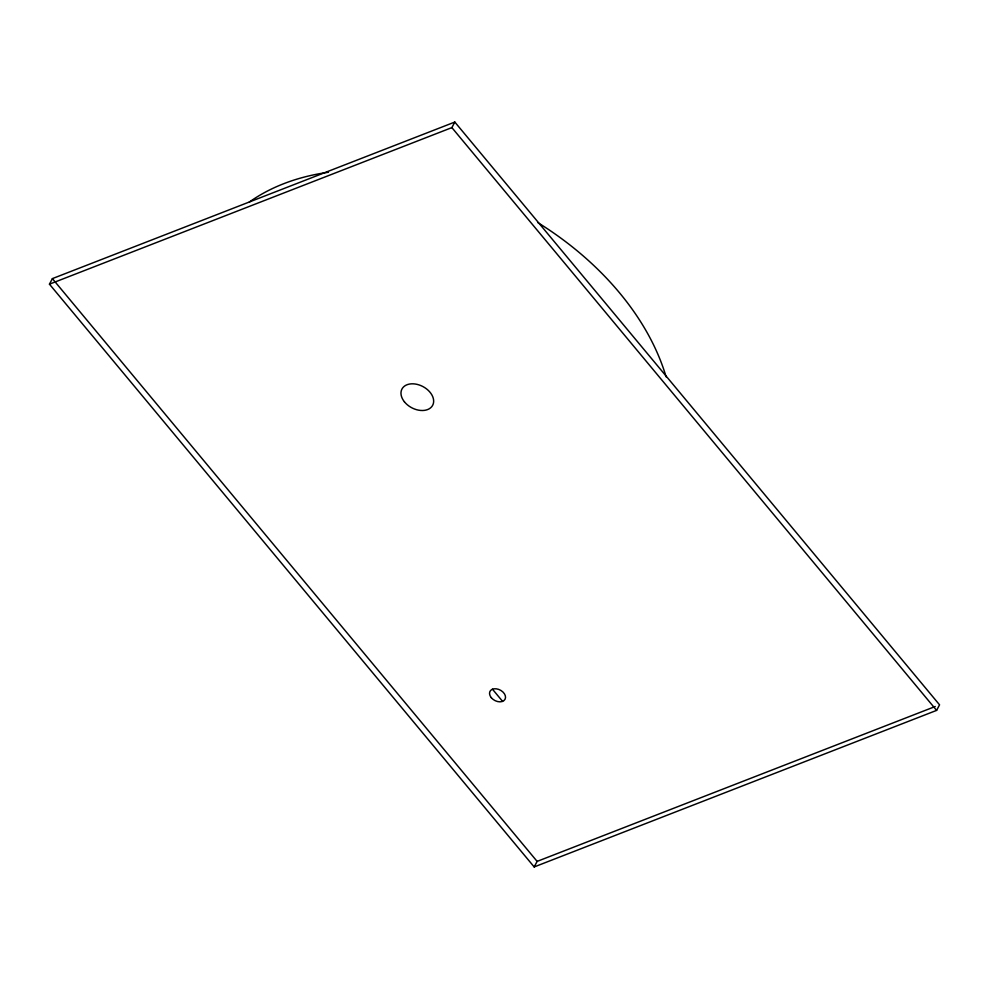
<?xml version="1.0" encoding="UTF-8"?>
<svg xmlns="http://www.w3.org/2000/svg" width="989" height="989" viewBox="0 0 989 989"><rect width="100%" height="100%" fill="white"/><g stroke="black" fill="none" stroke-linecap="round" stroke-linejoin="round"><path stroke-width="1.48" d="M49.45 284.177L52.392 278.614L454.816 122.055L939.55 704.823L936.608 710.386L534.184 866.945L49.45 284.177L451.874 127.606L454.816 122.055M534.184 866.945L537.126 861.394L935.235 706.505M451.874 127.606L936.608 710.386M492.473 689.209L502.585 701.362M52.392 278.614L537.126 861.394M249.253 202.102A253.777 175.004 27.9 0 1 328.447 172.259M537.769 222.574A253.777 175.004 27.9 0 1 666.104 376.871M491.31 697.702A8.505 5.872 27.9 0 0 505.008 699.347A8.505 5.872 27.9 0 0 496.255 688.814A8.505 5.872 27.9 0 0 491.31 697.702M404.427 401.831A17.369 11.979 27.9 0 0 432.465 405.651A17.369 11.979 27.9 0 0 415.059 383.992A17.369 11.979 27.9 0 0 404.427 401.831"/></g></svg>
